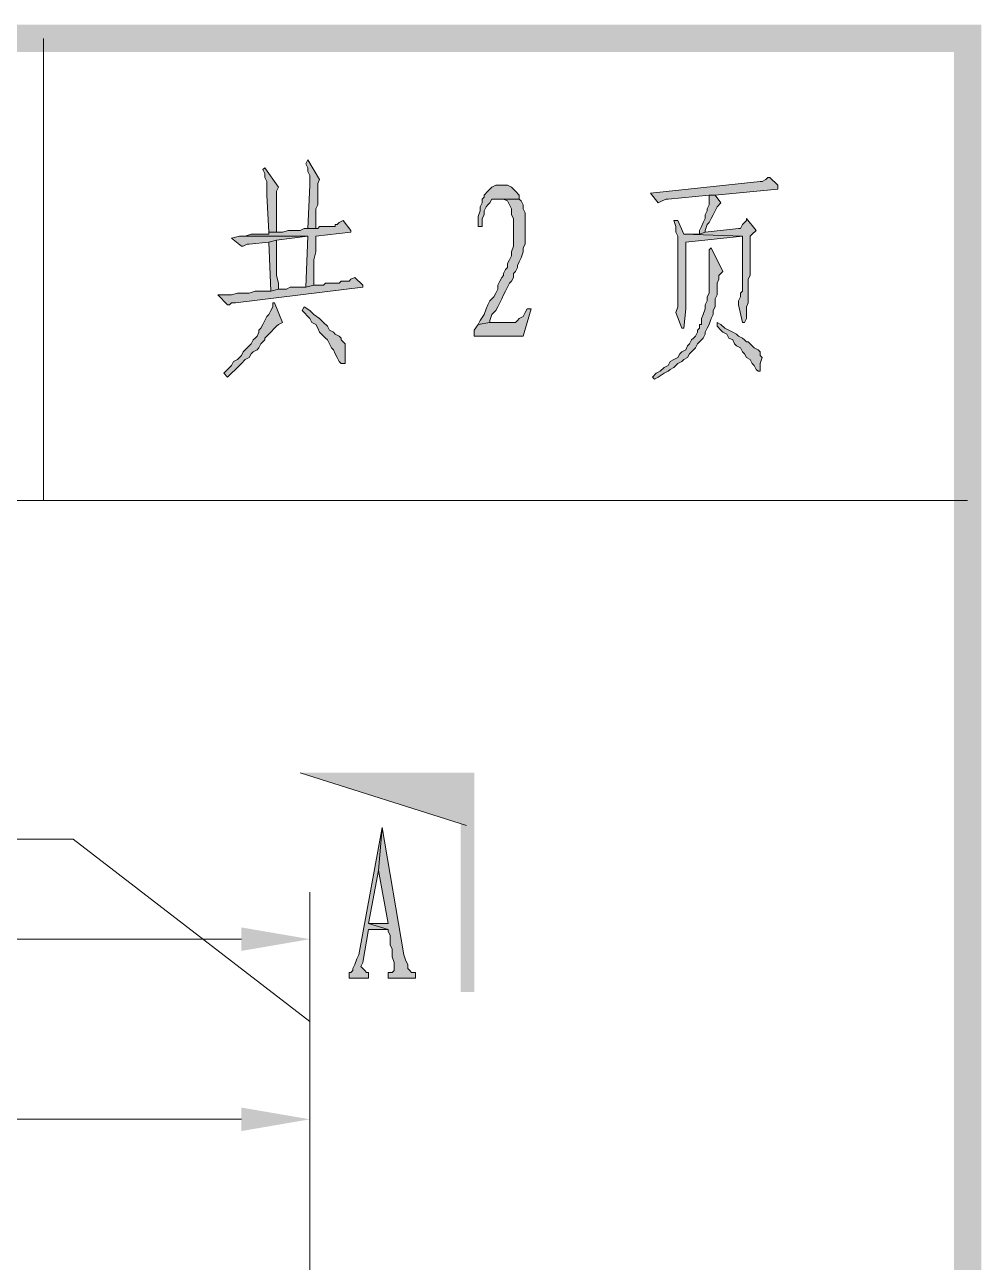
# Model space of a CAD drawing. Header units: millimetres. Extents: x 24 to 410, y 10 to 282.
# Drawn here: x 389.69 to 410.38, y 255.48 to 282.24 of the extents above; entities that cross this region are included whole.
import ezdxf

# ---------------------------------------------------------------- set-up
doc = ezdxf.new("R2010")
doc.units = ezdxf.units.MM

msp = doc.modelspace()

# ---------------------------------------------------------------- hatches: boundary and pattern name
h = msp.add_hatch(color=256)
h.dxf.hatch_style = 2
h.paths.add_polyline_path([(410.379333, 282.236333), (30.395333, 281.643667), (29.802667, 282.236333)])
h = msp.add_hatch(color=256)
h.dxf.hatch_style = 2
h.paths.add_polyline_path([(409.786667, 281.643667), (410.379333, 282.236333), (30.395333, 281.643667)])
h = msp.add_hatch(color=256)
h.dxf.hatch_style = 2
h.paths.add_polyline_path([(410.379333, 9.652), (409.786667, 281.643667), (410.379333, 282.236333)])
h = msp.add_hatch(color=256)
h.dxf.hatch_style = 2
h.paths.add_polyline_path([(409.786667, 10.244667), (410.379333, 9.652), (409.786667, 281.643667)])
h = msp.add_hatch(color=256)
h.dxf.hatch_style = 2
h.paths.add_polyline_path([(394.885333, 279.146), (394.843, 279.103667), (394.885333, 279.019), (394.885333, 278.934333), (394.927667, 278.849667), (394.927667, 278.553333), (394.97, 277.749), (395.139333, 277.749), (395.139333, 277.791333), (395.139333, 278.638), (395.181667, 278.722667)])
h = msp.add_hatch(color=256)
h.dxf.hatch_style = 2
h.paths.add_polyline_path([(395.816667, 279.315333), (395.774333, 279.230667), (395.816667, 279.146), (395.816667, 279.061333), (395.859, 278.976667), (395.859, 278.765), (395.816667, 277.833667), (395.986, 277.833667), (395.986, 277.960667), (395.986, 278.257), (396.028333, 278.341667), (396.028333, 278.807333), (396.070667, 278.892)])
h = msp.add_hatch(color=256)
h.dxf.hatch_style = 2
h.paths.add_polyline_path([(405.807333, 278.934333), (405.765, 278.934333), (405.722667, 278.892), (405.638, 278.849667), (405.595667, 278.849667), (403.225, 278.595667), (403.394333, 278.384), (403.479, 278.426333), (403.563667, 278.468667), (403.606, 278.468667), (404.495, 278.553333), (404.622, 278.553333), (405.976667, 278.680333), (405.976667, 278.765)])
h = msp.add_hatch(color=256)
h.dxf.hatch_style = 2
h.paths.add_polyline_path([(400.05, 278.765), (399.880667, 278.765), (399.796, 278.722667), (399.753667, 278.680333), (399.711333, 278.638), (399.626667, 278.553333), (399.626667, 278.511), (399.584333, 278.468667), (399.584333, 278.384), (399.542, 278.299333), (399.542, 278.214667), (399.499667, 278.087667), (399.499667, 277.876), (399.584333, 277.876), (399.584333, 278.045333), (399.626667, 278.13), (399.626667, 278.214667), (399.669, 278.299333), (399.711333, 278.341667), (399.753667, 278.384), (399.796, 278.468667), (399.880667, 278.468667), (399.965333, 278.468667), (400.388667, 278.468667), (400.388667, 278.553333), (400.304, 278.638), (400.261667, 278.680333), (400.219333, 278.722667), (400.134667, 278.765)])
h = msp.add_hatch(color=256)
h.dxf.hatch_style = 2
h.paths.add_polyline_path([(404.622, 278.553333), (404.495, 278.553333), (404.495, 278.511), (404.495, 278.341667), (404.452667, 278.257), (404.452667, 278.214667), (404.410333, 278.13), (404.410333, 278.045333), (404.368, 277.960667), (404.325667, 277.876), (404.283333, 277.791333), (404.283333, 277.706667), (404.410333, 277.749), (404.410333, 277.791333), (404.452667, 277.918333), (404.495, 277.960667), (404.537333, 278.045333), (404.579667, 278.13), (404.622, 278.214667), (404.664333, 278.299333), (404.749, 278.384)])
h = msp.add_hatch(color=256)
h.dxf.hatch_style = 2
h.paths.add_polyline_path([(400.388667, 278.468667), (399.965333, 278.468667), (400.007667, 278.468667), (400.05, 278.468667), (400.134667, 278.426333), (400.177, 278.341667), (400.219333, 278.257), (400.219333, 278.13), (400.261667, 278.045333), (400.261667, 277.452667), (400.219333, 277.325667), (400.219333, 277.241), (400.177, 277.156333), (400.134667, 277.071667), (400.134667, 276.987), (400.092333, 276.944667), (400.05, 276.86), (400.05, 276.817667), (400.007667, 276.775333), (399.965333, 276.690667), (399.923, 276.606), (399.923, 276.521333), (399.880667, 276.436667), (399.838333, 276.352), (399.753667, 276.267333), (399.711333, 276.182667), (399.669, 276.098), (399.626667, 275.971), (399.542, 275.844), (399.499667, 275.759333), (399.753667, 275.801667), (399.753667, 275.844), (399.796, 275.971), (399.880667, 276.055667), (399.923, 276.140333), (399.965333, 276.225), (400.007667, 276.309667), (400.05, 276.394333), (400.092333, 276.479), (400.134667, 276.563667), (400.177, 276.648333), (400.219333, 276.690667), (400.261667, 276.775333), (400.261667, 276.86), (400.304, 276.902333), (400.346333, 276.987), (400.346333, 277.029333), (400.388667, 277.114), (400.431, 277.198667), (400.473333, 277.325667), (400.473333, 277.410333), (400.515667, 277.495), (400.515667, 278.172333), (400.473333, 278.257), (400.473333, 278.341667), (400.431, 278.426333)])
h = msp.add_hatch(color=256)
h.dxf.hatch_style = 2
h.paths.add_polyline_path([(396.578667, 278.003), (396.494, 277.960667), (396.451667, 277.918333), (396.409333, 277.918333), (396.409333, 277.876), (396.070667, 277.876), (396.028333, 277.833667), (395.732, 277.833667), (395.647333, 277.791333), (395.393333, 277.791333), (395.266333, 277.749), (395.181667, 277.749), (394.97, 277.749), (394.97, 277.706667), (394.589, 277.706667), (394.462, 277.664333), (394.335, 277.664333), (395.816667, 277.664333), (395.774333, 276.563667), (395.943667, 276.606), (395.943667, 277.156333), (395.986, 277.325667), (395.986, 277.664333), (396.748, 277.749), (396.748, 277.791333)])
h = msp.add_hatch(color=256)
h.dxf.hatch_style = 2
h.paths.add_polyline_path([(403.817667, 278.003), (403.733, 278.003), (403.775333, 277.876), (403.775333, 277.749), (403.817667, 277.664333), (403.817667, 276.140333), (403.775333, 276.013333), (403.902333, 275.674667), (403.944667, 275.674667), (403.987, 276.098), (403.987, 277.537333), (405.214667, 277.664333), (403.944667, 277.706667)])
h = msp.add_hatch(color=256)
h.dxf.hatch_style = 2
h.paths.add_polyline_path([(405.299333, 278.045333), (405.299333, 278.003), (405.214667, 277.918333), (405.172333, 277.833667), (405.13, 277.833667), (404.410333, 277.749), (404.283333, 277.706667), (403.944667, 277.706667), (405.214667, 277.664333), (405.214667, 276.479), (405.172333, 276.436667), (405.172333, 276.352), (405.13, 276.267333), (405.13, 276.182667), (405.214667, 275.801667), (405.257, 275.801667), (405.299333, 275.886333), (405.299333, 276.140333), (405.341667, 276.225), (405.341667, 276.733), (405.384, 276.817667), (405.384, 277.664333), (405.426333, 277.706667), (405.511, 277.791333)])
h = msp.add_hatch(color=256)
h.dxf.hatch_style = 2
h.paths.add_polyline_path([(394.335, 277.664333), (394.165667, 277.622), (394.377333, 277.452667), (394.419667, 277.452667), (394.504333, 277.495), (394.546667, 277.495), (394.97, 277.537333), (395.139333, 277.579667), (395.816667, 277.664333)])
h = msp.add_hatch(color=256)
h.dxf.hatch_style = 2
h.paths.add_polyline_path([(395.139333, 277.579667), (394.97, 277.537333), (395.012333, 276.479), (395.181667, 276.521333), (395.181667, 276.648333), (395.139333, 276.817667)])
h = msp.add_hatch(color=256)
h.dxf.hatch_style = 2
h.paths.add_polyline_path([(404.537333, 277.410333), (404.495, 277.368), (404.495, 276.436667), (404.452667, 276.352), (404.452667, 276.267333), (404.410333, 276.182667), (404.410333, 276.098), (404.368, 275.971), (404.325667, 275.886333), (404.325667, 275.759333), (404.283333, 275.759333), (404.283333, 275.674667), (404.241, 275.632333), (404.241, 275.59), (404.198667, 275.505333), (404.156333, 275.463), (404.114, 275.420667), (404.071667, 275.336), (404.029333, 275.293667), (403.987, 275.209), (403.902333, 275.166667), (403.86, 275.124333), (403.817667, 275.039667), (403.733, 274.997333), (403.648333, 274.955), (403.606, 274.870333), (403.521333, 274.828), (403.436667, 274.743333), (403.352, 274.701), (403.267333, 274.616333), (403.309667, 274.574), (403.394333, 274.616333), (403.521333, 274.701), (403.606, 274.743333), (403.648333, 274.785667), (403.733, 274.828), (403.817667, 274.912667), (403.902333, 274.955), (403.944667, 274.997333), (404.029333, 275.039667), (404.071667, 275.124333), (404.114, 275.166667), (404.156333, 275.209), (404.198667, 275.251333), (404.241, 275.336), (404.283333, 275.378333), (404.325667, 275.420667), (404.368, 275.463), (404.410333, 275.547667), (404.410333, 275.59), (404.452667, 275.674667), (404.495, 275.759333), (404.537333, 275.886333), (404.579667, 275.971), (404.579667, 276.055667), (404.622, 276.140333), (404.622, 276.309667), (404.664333, 276.394333), (404.664333, 276.648333), (404.706667, 276.733), (404.706667, 276.817667), (404.791333, 276.902333)])
h = msp.add_hatch(color=256)
h.dxf.hatch_style = 2
h.paths.add_polyline_path([(396.832667, 276.775333), (396.748, 276.733), (396.705667, 276.690667), (396.536333, 276.690667), (396.494, 276.648333), (396.197667, 276.648333), (396.155333, 276.606), (395.943667, 276.606), (395.774333, 276.563667), (395.689667, 276.563667), (395.435667, 276.563667), (395.351, 276.521333), (395.181667, 276.521333), (395.012333, 276.479), (394.673667, 276.479), (394.546667, 276.436667), (394.292667, 276.436667), (394.165667, 276.394333), (393.869333, 276.394333), (394.081, 276.182667), (394.123333, 276.182667), (394.165667, 276.225), (394.250333, 276.225), (397.002, 276.563667), (397.002, 276.606)])
h = msp.add_hatch(color=256)
h.dxf.hatch_style = 2
h.paths.add_polyline_path([(395.054667, 276.225), (395.054667, 276.140333), (395.012333, 276.055667), (394.97, 275.971), (394.927667, 275.928667), (394.885333, 275.844), (394.843, 275.759333), (394.800667, 275.674667), (394.758333, 275.632333), (394.758333, 275.59), (394.716, 275.505333), (394.673667, 275.463), (394.631333, 275.420667), (394.589, 275.336), (394.546667, 275.293667), (394.462, 275.209), (394.419667, 275.166667), (394.377333, 275.082), (394.292667, 274.997333), (394.208, 274.955), (394.165667, 274.870333), (394.081, 274.785667), (393.996333, 274.701), (394.081, 274.616333), (394.165667, 274.701), (394.250333, 274.785667), (394.292667, 274.828), (394.377333, 274.912667), (394.462, 274.997333), (394.546667, 275.039667), (394.589, 275.124333), (394.631333, 275.166667), (394.716, 275.209), (394.758333, 275.251333), (394.800667, 275.336), (394.843, 275.378333), (394.885333, 275.420667), (394.885333, 275.463), (394.927667, 275.505333), (394.97, 275.547667), (395.012333, 275.59), (395.097, 275.674667), (395.139333, 275.717), (395.181667, 275.759333), (395.266333, 275.801667), (395.097, 276.225)])
h = msp.add_hatch(color=256)
h.dxf.hatch_style = 2
h.paths.add_polyline_path([(395.732, 276.140333), (395.689667, 276.055667), (395.732, 276.013333), (395.816667, 275.928667), (395.859, 275.886333), (395.901333, 275.801667), (395.986, 275.759333), (396.028333, 275.674667), (396.070667, 275.59), (396.113, 275.547667), (396.197667, 275.463), (396.24, 275.420667), (396.282333, 275.336), (396.324667, 275.251333), (396.367, 275.209), (396.409333, 275.124333), (396.451667, 275.039667), (396.494, 274.955), (396.536333, 274.912667), (396.621, 274.912667), (396.621, 274.955), (396.621, 275.336), (396.578667, 275.378333), (396.536333, 275.420667), (396.536333, 275.463), (396.494, 275.505333), (396.409333, 275.547667), (396.367, 275.59), (396.282333, 275.632333), (396.24, 275.717), (396.155333, 275.801667), (396.070667, 275.886333), (395.943667, 275.971), (395.859, 276.055667)])
h = msp.add_hatch(color=256)
h.dxf.hatch_style = 2
h.paths.add_polyline_path([(400.642667, 276.098), (400.558, 276.098), (400.515667, 276.013333), (400.473333, 275.928667), (400.388667, 275.886333), (400.346333, 275.844), (400.304, 275.801667), (399.753667, 275.801667), (399.499667, 275.759333), (399.415, 275.632333), (399.415, 275.505333), (400.473333, 275.505333)])
h = msp.add_hatch(color=256)
h.dxf.hatch_style = 2
h.paths.add_polyline_path([(404.664333, 275.801667), (404.664333, 275.717), (404.749, 275.632333), (404.791333, 275.59), (404.876, 275.547667), (404.918333, 275.463), (405.003, 275.420667), (405.045333, 275.336), (405.087667, 275.293667), (405.172333, 275.251333), (405.214667, 275.166667), (405.257, 275.124333), (405.299333, 275.039667), (405.384, 274.997333), (405.426333, 274.912667), (405.468667, 274.870333), (405.511, 274.785667), (405.553333, 274.743333), (405.595667, 274.743333), (405.595667, 274.785667), (405.595667, 274.912667), (405.638, 275.039667), (405.595667, 275.082), (405.595667, 275.166667), (405.553333, 275.209), (405.468667, 275.251333), (405.384, 275.336), (405.341667, 275.378333), (405.299333, 275.378333), (405.257, 275.420667), (405.214667, 275.463), (405.13, 275.505333), (405.087667, 275.547667), (405.003, 275.59), (404.918333, 275.632333), (404.833667, 275.674667), (404.749, 275.759333)])
h = msp.add_hatch(color=256)
h.dxf.hatch_style = 2
h.paths.add_polyline_path([(395.647333, 266.065), (399.245667, 266.065), (399.245667, 264.922)])
h = msp.add_hatch(color=256)
h.dxf.hatch_style = 2
h.paths.add_polyline_path([(399.118667, 261.323667), (399.415, 261.323667), (399.118667, 266.065)])
h = msp.add_hatch(color=256)
h.dxf.hatch_style = 2
h.paths.add_polyline_path([(399.415, 261.323667), (399.118667, 266.065), (399.415, 266.065)])
h = msp.add_hatch(color=256)
h.dxf.hatch_style = 2
h.paths.add_polyline_path([(397.425333, 264.879667), (396.917333, 262.128), (396.875, 262.043333), (396.832667, 261.916333), (396.790333, 261.831667), (396.790333, 261.789333), (396.748, 261.747), (396.705667, 261.747), (396.705667, 261.62), (397.129, 261.62), (397.129, 261.747), (397.086667, 261.747), (397.044333, 261.789333), (397.002, 261.831667), (396.959667, 261.874), (397.002, 261.958667), (397.129, 262.678333), (397.552333, 262.678333), (397.129, 262.805333), (397.340667, 263.948333)])
h = msp.add_hatch(color=256)
h.dxf.hatch_style = 2
h.paths.add_polyline_path([(397.425333, 264.879667), (397.340667, 263.948333), (397.552333, 262.805333), (397.129, 262.805333), (397.552333, 262.678333), (397.552333, 262.636), (397.594667, 262.551333), (397.594667, 262.339667), (397.637, 262.255), (397.637, 262.085667), (397.679333, 261.958667), (397.679333, 261.789333), (397.637, 261.747), (397.552333, 261.747), (397.552333, 261.62), (398.145, 261.62), (398.145, 261.747), (398.060333, 261.747), (398.018, 261.789333), (397.975667, 261.831667), (397.975667, 261.916333), (397.933333, 262.001), (397.891, 262.128)])
h = msp.add_hatch(color=256)
h.dxf.hatch_style = 2
h.paths.add_polyline_path([(394.377333, 262.720667), (394.377333, 262.212667), (395.859, 262.466667)])
h = msp.add_hatch(color=256)
h.dxf.hatch_style = 2
h.paths.add_polyline_path([(394.377333, 258.826), (394.377333, 258.318), (395.859, 258.572)])

# ---------------------------------------------------------------- linework, layer by layer
at = {"lineweight": 0}
for points in [[(370.078, 281.94), (370.078, 271.949333), (390.101667, 271.949333)], [(390.101667, 271.949333), (390.101667, 281.94)], [(390.101667, 271.949333), (410.083, 271.949333)], [(395.647333, 266.065), (399.245667, 264.922)], [(395.859, 260.688667), (390.736667, 264.625667), (375.750667, 264.625667)], [(395.859, 259.461), (395.859, 263.482667)], [(394.377333, 262.466667), (39.751, 262.466667)], [(395.859, 255.566333), (395.859, 259.588)], [(394.377333, 258.572), (89.492667, 258.572)], [(395.859, 250.528667), (395.859, 255.651)]]:
    msp.add_lwpolyline(points, dxfattribs=at)
for points in [[(394.885333, 279.146), (394.843, 279.103667), (394.885333, 279.019), (394.885333, 278.934333), (394.927667, 278.849667), (394.927667, 278.553333), (394.97, 277.749), (395.139333, 277.749), (395.139333, 277.791333), (395.139333, 278.638), (395.181667, 278.722667)], [(395.816667, 279.315333), (395.774333, 279.230667), (395.816667, 279.146), (395.816667, 279.061333), (395.859, 278.976667), (395.859, 278.765), (395.816667, 277.833667), (395.986, 277.833667), (395.986, 277.960667), (395.986, 278.257), (396.028333, 278.341667), (396.028333, 278.807333), (396.070667, 278.892)], [(405.807333, 278.934333), (405.765, 278.934333), (405.722667, 278.892), (405.638, 278.849667), (405.595667, 278.849667), (403.225, 278.595667), (403.394333, 278.384), (403.479, 278.426333), (403.563667, 278.468667), (403.606, 278.468667), (404.495, 278.553333), (404.622, 278.553333), (405.976667, 278.680333), (405.976667, 278.765)], [(400.05, 278.765), (399.880667, 278.765), (399.796, 278.722667), (399.753667, 278.680333), (399.711333, 278.638), (399.626667, 278.553333), (399.626667, 278.511), (399.584333, 278.468667), (399.584333, 278.384), (399.542, 278.299333), (399.542, 278.214667), (399.499667, 278.087667), (399.499667, 277.876), (399.584333, 277.876), (399.584333, 278.045333), (399.626667, 278.13), (399.626667, 278.214667), (399.669, 278.299333), (399.711333, 278.341667), (399.753667, 278.384), (399.796, 278.468667), (399.880667, 278.468667), (399.965333, 278.468667), (400.388667, 278.468667), (400.388667, 278.553333), (400.304, 278.638), (400.261667, 278.680333), (400.219333, 278.722667), (400.134667, 278.765)], [(404.622, 278.553333), (404.495, 278.553333), (404.495, 278.511), (404.495, 278.341667), (404.452667, 278.257), (404.452667, 278.214667), (404.410333, 278.13), (404.410333, 278.045333), (404.368, 277.960667), (404.325667, 277.876), (404.283333, 277.791333), (404.283333, 277.706667), (404.410333, 277.749), (404.410333, 277.791333), (404.452667, 277.918333), (404.495, 277.960667), (404.537333, 278.045333), (404.579667, 278.13), (404.622, 278.214667), (404.664333, 278.299333), (404.749, 278.384)], [(400.388667, 278.468667), (399.965333, 278.468667), (400.007667, 278.468667), (400.05, 278.468667), (400.134667, 278.426333), (400.177, 278.341667), (400.219333, 278.257), (400.219333, 278.13), (400.261667, 278.045333), (400.261667, 277.452667), (400.219333, 277.325667), (400.219333, 277.241), (400.177, 277.156333), (400.134667, 277.071667), (400.134667, 276.987), (400.092333, 276.944667), (400.05, 276.86), (400.05, 276.817667), (400.007667, 276.775333), (399.965333, 276.690667), (399.923, 276.606), (399.923, 276.521333), (399.880667, 276.436667), (399.838333, 276.352), (399.753667, 276.267333), (399.711333, 276.182667), (399.669, 276.098), (399.626667, 275.971), (399.542, 275.844), (399.499667, 275.759333), (399.753667, 275.801667), (399.753667, 275.844), (399.796, 275.971), (399.880667, 276.055667), (399.923, 276.140333), (399.965333, 276.225), (400.007667, 276.309667), (400.05, 276.394333), (400.092333, 276.479), (400.134667, 276.563667), (400.177, 276.648333), (400.219333, 276.690667), (400.261667, 276.775333), (400.261667, 276.86), (400.304, 276.902333), (400.346333, 276.987), (400.346333, 277.029333), (400.388667, 277.114), (400.431, 277.198667), (400.473333, 277.325667), (400.473333, 277.410333), (400.515667, 277.495), (400.515667, 278.172333), (400.473333, 278.257), (400.473333, 278.341667), (400.431, 278.426333)], [(396.578667, 278.003), (396.494, 277.960667), (396.451667, 277.918333), (396.409333, 277.918333), (396.409333, 277.876), (396.070667, 277.876), (396.028333, 277.833667), (395.732, 277.833667), (395.647333, 277.791333), (395.393333, 277.791333), (395.266333, 277.749), (395.181667, 277.749), (394.97, 277.749), (394.97, 277.706667), (394.589, 277.706667), (394.462, 277.664333), (394.335, 277.664333), (395.816667, 277.664333), (395.774333, 276.563667), (395.943667, 276.606), (395.943667, 277.156333), (395.986, 277.325667), (395.986, 277.664333), (396.748, 277.749), (396.748, 277.791333)], [(403.817667, 278.003), (403.733, 278.003), (403.775333, 277.876), (403.775333, 277.749), (403.817667, 277.664333), (403.817667, 276.140333), (403.775333, 276.013333), (403.902333, 275.674667), (403.944667, 275.674667), (403.987, 276.098), (403.987, 277.537333), (405.214667, 277.664333), (403.944667, 277.706667)], [(405.299333, 278.045333), (405.299333, 278.003), (405.214667, 277.918333), (405.172333, 277.833667), (405.13, 277.833667), (404.410333, 277.749), (404.283333, 277.706667), (403.944667, 277.706667), (405.214667, 277.664333), (405.214667, 276.479), (405.172333, 276.436667), (405.172333, 276.352), (405.13, 276.267333), (405.13, 276.182667), (405.214667, 275.801667), (405.257, 275.801667), (405.299333, 275.886333), (405.299333, 276.140333), (405.341667, 276.225), (405.341667, 276.733), (405.384, 276.817667), (405.384, 277.664333), (405.426333, 277.706667), (405.511, 277.791333)], [(394.335, 277.664333), (394.165667, 277.622), (394.377333, 277.452667), (394.419667, 277.452667), (394.504333, 277.495), (394.546667, 277.495), (394.97, 277.537333), (395.139333, 277.579667), (395.816667, 277.664333)], [(395.139333, 277.579667), (394.97, 277.537333), (395.012333, 276.479), (395.181667, 276.521333), (395.181667, 276.648333), (395.139333, 276.817667)], [(404.537333, 277.410333), (404.495, 277.368), (404.495, 276.436667), (404.452667, 276.352), (404.452667, 276.267333), (404.410333, 276.182667), (404.410333, 276.098), (404.368, 275.971), (404.325667, 275.886333), (404.325667, 275.759333), (404.283333, 275.759333), (404.283333, 275.674667), (404.241, 275.632333), (404.241, 275.59), (404.198667, 275.505333), (404.156333, 275.463), (404.114, 275.420667), (404.071667, 275.336), (404.029333, 275.293667), (403.987, 275.209), (403.902333, 275.166667), (403.86, 275.124333), (403.817667, 275.039667), (403.733, 274.997333), (403.648333, 274.955), (403.606, 274.870333), (403.521333, 274.828), (403.436667, 274.743333), (403.352, 274.701), (403.267333, 274.616333), (403.309667, 274.574), (403.394333, 274.616333), (403.521333, 274.701), (403.606, 274.743333), (403.648333, 274.785667), (403.733, 274.828), (403.817667, 274.912667), (403.902333, 274.955), (403.944667, 274.997333), (404.029333, 275.039667), (404.071667, 275.124333), (404.114, 275.166667), (404.156333, 275.209), (404.198667, 275.251333), (404.241, 275.336), (404.283333, 275.378333), (404.325667, 275.420667), (404.368, 275.463), (404.410333, 275.547667), (404.410333, 275.59), (404.452667, 275.674667), (404.495, 275.759333), (404.537333, 275.886333), (404.579667, 275.971), (404.579667, 276.055667), (404.622, 276.140333), (404.622, 276.309667), (404.664333, 276.394333), (404.664333, 276.648333), (404.706667, 276.733), (404.706667, 276.817667), (404.791333, 276.902333)], [(396.832667, 276.775333), (396.748, 276.733), (396.705667, 276.690667), (396.536333, 276.690667), (396.494, 276.648333), (396.197667, 276.648333), (396.155333, 276.606), (395.943667, 276.606), (395.774333, 276.563667), (395.689667, 276.563667), (395.435667, 276.563667), (395.351, 276.521333), (395.181667, 276.521333), (395.012333, 276.479), (394.673667, 276.479), (394.546667, 276.436667), (394.292667, 276.436667), (394.165667, 276.394333), (393.869333, 276.394333), (394.081, 276.182667), (394.123333, 276.182667), (394.165667, 276.225), (394.250333, 276.225), (397.002, 276.563667), (397.002, 276.606)], [(395.054667, 276.225), (395.054667, 276.140333), (395.012333, 276.055667), (394.97, 275.971), (394.927667, 275.928667), (394.885333, 275.844), (394.843, 275.759333), (394.800667, 275.674667), (394.758333, 275.632333), (394.758333, 275.59), (394.716, 275.505333), (394.673667, 275.463), (394.631333, 275.420667), (394.589, 275.336), (394.546667, 275.293667), (394.462, 275.209), (394.419667, 275.166667), (394.377333, 275.082), (394.292667, 274.997333), (394.208, 274.955), (394.165667, 274.870333), (394.081, 274.785667), (393.996333, 274.701), (394.081, 274.616333), (394.165667, 274.701), (394.250333, 274.785667), (394.292667, 274.828), (394.377333, 274.912667), (394.462, 274.997333), (394.546667, 275.039667), (394.589, 275.124333), (394.631333, 275.166667), (394.716, 275.209), (394.758333, 275.251333), (394.800667, 275.336), (394.843, 275.378333), (394.885333, 275.420667), (394.885333, 275.463), (394.927667, 275.505333), (394.97, 275.547667), (395.012333, 275.59), (395.097, 275.674667), (395.139333, 275.717), (395.181667, 275.759333), (395.266333, 275.801667), (395.097, 276.225)], [(395.732, 276.140333), (395.689667, 276.055667), (395.732, 276.013333), (395.816667, 275.928667), (395.859, 275.886333), (395.901333, 275.801667), (395.986, 275.759333), (396.028333, 275.674667), (396.070667, 275.59), (396.113, 275.547667), (396.197667, 275.463), (396.24, 275.420667), (396.282333, 275.336), (396.324667, 275.251333), (396.367, 275.209), (396.409333, 275.124333), (396.451667, 275.039667), (396.494, 274.955), (396.536333, 274.912667), (396.621, 274.912667), (396.621, 274.955), (396.621, 275.336), (396.578667, 275.378333), (396.536333, 275.420667), (396.536333, 275.463), (396.494, 275.505333), (396.409333, 275.547667), (396.367, 275.59), (396.282333, 275.632333), (396.24, 275.717), (396.155333, 275.801667), (396.070667, 275.886333), (395.943667, 275.971), (395.859, 276.055667)], [(400.642667, 276.098), (400.558, 276.098), (400.515667, 276.013333), (400.473333, 275.928667), (400.388667, 275.886333), (400.346333, 275.844), (400.304, 275.801667), (399.753667, 275.801667), (399.499667, 275.759333), (399.415, 275.632333), (399.415, 275.505333), (400.473333, 275.505333)], [(404.664333, 275.801667), (404.664333, 275.717), (404.749, 275.632333), (404.791333, 275.59), (404.876, 275.547667), (404.918333, 275.463), (405.003, 275.420667), (405.045333, 275.336), (405.087667, 275.293667), (405.172333, 275.251333), (405.214667, 275.166667), (405.257, 275.124333), (405.299333, 275.039667), (405.384, 274.997333), (405.426333, 274.912667), (405.468667, 274.870333), (405.511, 274.785667), (405.553333, 274.743333), (405.595667, 274.743333), (405.595667, 274.785667), (405.595667, 274.912667), (405.638, 275.039667), (405.595667, 275.082), (405.595667, 275.166667), (405.553333, 275.209), (405.468667, 275.251333), (405.384, 275.336), (405.341667, 275.378333), (405.299333, 275.378333), (405.257, 275.420667), (405.214667, 275.463), (405.13, 275.505333), (405.087667, 275.547667), (405.003, 275.59), (404.918333, 275.632333), (404.833667, 275.674667), (404.749, 275.759333)], [(397.425333, 264.879667), (396.917333, 262.128), (396.875, 262.043333), (396.832667, 261.916333), (396.790333, 261.831667), (396.790333, 261.789333), (396.748, 261.747), (396.705667, 261.747), (396.705667, 261.62), (397.129, 261.62), (397.129, 261.747), (397.086667, 261.747), (397.044333, 261.789333), (397.002, 261.831667), (396.959667, 261.874), (397.002, 261.958667), (397.129, 262.678333), (397.552333, 262.678333), (397.129, 262.805333), (397.340667, 263.948333)], [(397.425333, 264.879667), (397.340667, 263.948333), (397.552333, 262.805333), (397.129, 262.805333), (397.552333, 262.678333), (397.552333, 262.636), (397.594667, 262.551333), (397.594667, 262.339667), (397.637, 262.255), (397.637, 262.085667), (397.679333, 261.958667), (397.679333, 261.789333), (397.637, 261.747), (397.552333, 261.747), (397.552333, 261.62), (398.145, 261.62), (398.145, 261.747), (398.060333, 261.747), (398.018, 261.789333), (397.975667, 261.831667), (397.975667, 261.916333), (397.933333, 262.001), (397.891, 262.128)]]:
    msp.add_lwpolyline(points, close=True, dxfattribs=at)

doc.saveas('drawing.dxf')
